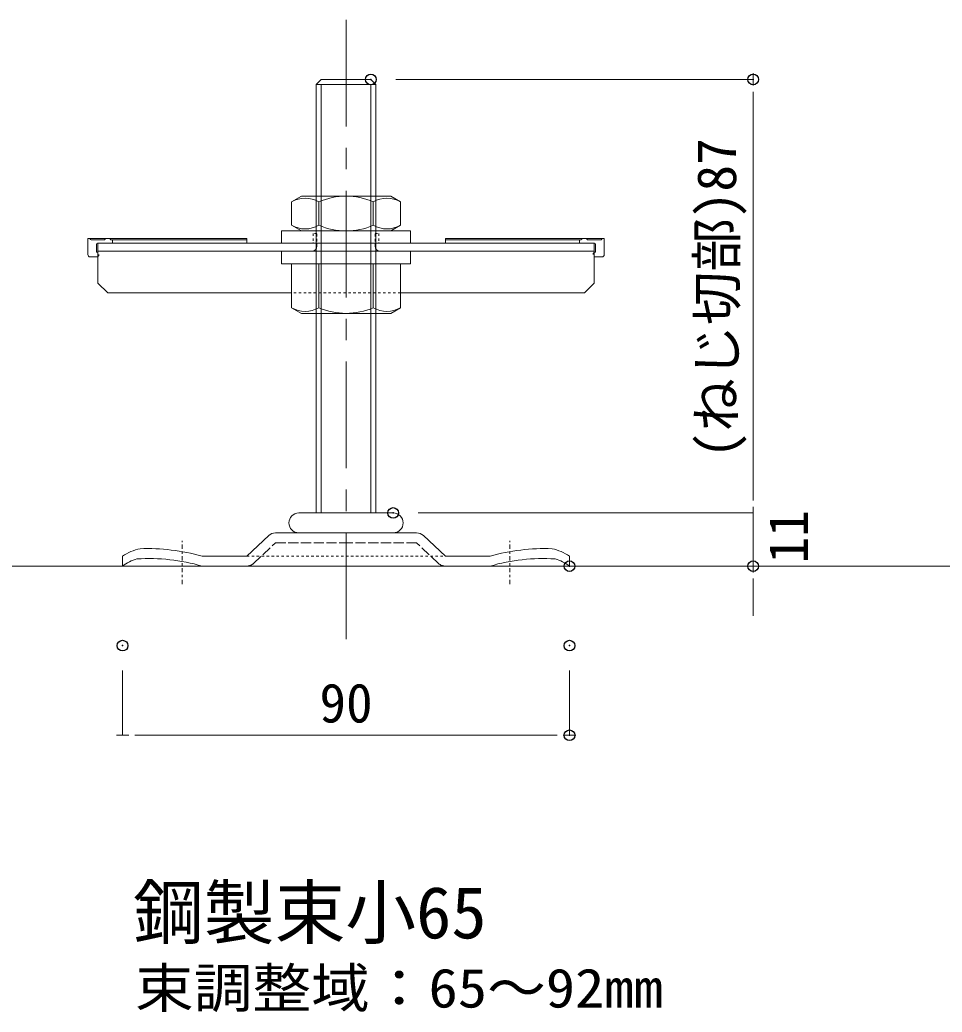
# Model space of a CAD drawing. Units: millimetres, scale not verified. Extents: x -849 to 851, y -136 to 149.
# Drawn here: x 350.22 to 387.37, y 33.02 to 72.98 of the extents above; entities that cross this region are included whole.
import ezdxf
from ezdxf.enums import TextEntityAlignment as Align

# ---------------------------------------------------------------- set-up
doc = ezdxf.new("R2010")
doc.units = ezdxf.units.MM
doc.header["$LTSCALE"] = 0.86
doc.header["$PDMODE"] = 32
doc.header["$PDSIZE"] = 0.43
for name, pattern in [('CHAIN1', [8, 5, -1, 1, -1]), ('DASHED1', [1.8, 1.2, -0.6]), ('LONG_DASHED2', [13, 12, -1])]:
    doc.linetypes.add(name, pattern=pattern)
for name, color, linetype, lineweight in [('0-0_一般', 4, 'Continuous', 9), ('0-1_A10_通り芯寸法', 1, 'Continuous', 9), ('0-2_0', 2, 'Continuous', 9), ('0-4_外形線2', 2, 'CHAIN1', 9)]:
    doc.layers.add(name, color=color, linetype=linetype, lineweight=lineweight)
doc.layers.add('0-3_DEFPOINTS', color=7, linetype='Continuous')
doc.layers.add('0-6_作図', color=7, linetype='Continuous')
doc.styles.add('ＭＳ ゴシック', font='')
doc.styles.get('ＭＳ ゴシック').set_extended_font_data('MS Gothic')

# ---------------------------------------------------------------- blocks, each defined once
blk = doc.blocks.new('_DOT')
at = {"layer": '0-2_0', "color": 7}
for p, q in [((-2.5, 0), (-5, 0)), ((-1.25, 0), (1.25, 0))]:
    blk.add_line(p, q, dxfattribs=at)
blk = doc.blocks.new('グループ-174-1')
at = {"layer": '0-0_一般', "color": 2, "linetype": 'CHAIN1'}
for p, q in [((17141.37, -45250.72), (17141.37, -45207.22)), ((17471.37, -45250.72), (17471.37, -45207.22))]:
    blk.add_line(p, q, dxfattribs=at)
at = {"layer": '0-2_0'}
for p, q in [((17258.87, -45179.22), (17306.37, -45179.22)), ((17353.87, -45179.22), (17306.37, -45179.22)), ((17206.37, -45222.72), (17228.48, -45201.93)), ((17235.33, -45199.22), (17306.37, -45199.22)), ((17258.87, -45199.22), (17306.37, -45199.22)), ((17353.87, -45199.22), (17306.37, -45199.22)), ((17377.41, -45199.22), (17306.37, -45199.22)), ((17406.37, -45222.72), (17384.25, -45201.93)), ((17081.37, -45232.72), (17081.37, -45222.72)), ((17161.37, -45222.72), (17206.37, -45222.72)), ((17451.37, -45222.72), (17406.37, -45222.72)), ((17531.37, -45232.72), (17531.37, -45222.72)), ((17081.37, -45232.72), (17161.37, -45232.72)), ((17161.37, -45232.72), (17306.37, -45232.72)), ((17451.37, -45232.72), (17306.37, -45232.72)), ((17531.37, -45232.72), (17451.37, -45232.72))]:
    blk.add_line(p, q, dxfattribs=at)
at = {"layer": '0-2_0', "linetype": 'LONG_DASHED2'}
for p, q in [((17213.22, -45230.01), (17235.33, -45209.22)), ((17235.33, -45209.22), (17306.37, -45209.22)), ((17377.41, -45209.22), (17306.37, -45209.22)), ((17399.52, -45230.01), (17377.41, -45209.22))]:
    blk.add_line(p, q, dxfattribs=at)
at = {"layer": '0-2_0', "linetype": 'DASHED1'}
blk.add_line((17206.37, -45222.72), (17406.37, -45222.72), dxfattribs=at)
at = {"layer": '0-2_0'}
for centre, radius, start, end in [((17258.87, -45189.22), 10, 90, 180), ((17353.87, -45189.22), 10, 0, 90), ((17258.87, -45189.22), 10, 180, 270), ((17353.87, -45189.22), 10, 270, 0), ((17235.33, -45209.22), 10, 90, 133.22853), ((17377.41, -45209.22), 10, 46.77147, 90), ((17109.42, -45264.11), 50, 102.09637, 124.12695), ((17106.59, -45415.07), 200, 74.1055, 92.19297), ((17506.14, -45415.07), 200, 87.80703, 105.8945), ((17503.32, -45264.11), 50, 55.87305, 77.90363), ((17106.16, -45264.11), 40, 104.94806, 128.30284), ((17108.01, -45415.07), 190, 73.68982, 93.67123), ((17504.73, -45415.07), 190, 86.32877, 106.31018), ((17506.57, -45264.11), 40, 51.69716, 75.05194)]:
    blk.add_arc(centre, radius, start, end, dxfattribs=at)
at = {"layer": '0-2_0', "linetype": 'LONG_DASHED2'}
for centre, start, end in [((17206.37, -45222.72), 270, 313.22853), ((17406.37, -45222.72), 226.77147, 270)]:
    blk.add_arc(centre, 10, start, end, dxfattribs=at)
blk = doc.blocks.new('グループ-186-1')
at = {"layer": '0-0_一般'}
for p, q in [((17046.37, -44918.97), (17046.37, -44902.72)), ((17047.87, -44902.72), (17046.37, -44902.72)), ((17206.37, -44902.72), (17047.87, -44902.72)), ((17049.62, -44904.22), (17063.12, -44904.22)), ((17064.87, -44902.72), (17067.87, -44902.72)), ((17069.62, -44904.22), (17071.37, -44904.22)), ((17071.37, -44904.22), (17071.37, -44907.72)), ((17206.37, -44904.22), (17071.37, -44904.22)), ((17206.37, -44902.72), (17206.37, -44907.72)), ((17055.13, -44916.47), (17055.13, -44908.72)), ((17206.37, -44907.72), (17056.13, -44907.72)), ((17055.13, -44921.47), (17048.87, -44921.47))]:
    blk.add_line(p, q, dxfattribs=at)
for centre, radius, start, end in [((17048.12, -44903.47), 0.75, 0, 90), ((17049.62, -44903.47), 0.75, 180, 270), ((17063.12, -44903.47), 0.75, 270, 0), ((17064.62, -44903.47), 0.75, 90, 180), ((17068.12, -44903.47), 0.75, 0, 90), ((17069.62, -44903.47), 0.75, 180, 270), ((17056.13, -44908.72), 1, 90, 180), ((17055.13, -44918.97), 2.5, 60.20343, 90), ((17048.87, -44918.97), 2.5, 180, 270), ((17055.13, -44918.97), 2.5, 270, 299.79657)]:
    blk.add_arc(centre, radius, start, end, dxfattribs=at)
at = {"layer": '0-0_一般', "linetype": 'DASHED1'}
blk.add_arc((17055.13, -44918.97), 2.5, 299.79657, 60.20343, dxfattribs=at)
blk = doc.blocks.new('グループ-187-1')
at = {"layer": '0-0_一般'}
for p, q in [((17406.37, -44902.72), (17406.37, -44907.72)), ((17406.37, -44902.72), (17564.87, -44902.72)), ((17406.37, -44904.22), (17541.37, -44904.22)), ((17543.12, -44904.22), (17541.37, -44904.22)), ((17541.37, -44904.22), (17541.37, -44907.72)), ((17547.87, -44902.72), (17544.87, -44902.72)), ((17563.12, -44904.22), (17549.62, -44904.22)), ((17564.87, -44902.72), (17566.37, -44902.72)), ((17566.37, -44918.97), (17566.37, -44902.72)), ((17406.37, -44907.72), (17556.61, -44907.72)), ((17557.61, -44916.47), (17557.61, -44908.72)), ((17557.61, -44921.47), (17563.87, -44921.47))]:
    blk.add_line(p, q, dxfattribs=at)
for centre, radius, start, end in [((17543.12, -44903.47), 0.75, 270, 0), ((17544.62, -44903.47), 0.75, 90, 180), ((17548.12, -44903.47), 0.75, 0, 90), ((17549.62, -44903.47), 0.75, 180, 270), ((17563.12, -44903.47), 0.75, 270, 0), ((17564.62, -44903.47), 0.75, 90, 180), ((17557.61, -44918.97), 2.5, 90, 119.79657), ((17556.61, -44908.72), 1, 0, 90), ((17557.61, -44918.97), 2.5, 240.20343, 270), ((17563.87, -44918.97), 2.5, 270, 0)]:
    blk.add_arc(centre, radius, start, end, dxfattribs=at)
at = {"layer": '0-0_一般', "linetype": 'DASHED1'}
blk.add_arc((17557.61, -44918.97), 2.5, 119.79657, 240.20343, dxfattribs=at)
blk = doc.blocks.new('グループ-188-1')
at = {"layer": '0-0_一般', "linetype": 'DASHED1'}
for p, q in [((17273.37, -44897.72), (17273.37, -44906.97)), ((17277.12, -44897.72), (17273.37, -44897.72)), ((17335.62, -44897.72), (17339.37, -44897.72)), ((17339.37, -44897.72), (17339.37, -44906.97))]:
    blk.add_line(p, q, dxfattribs=at)
at = {"layer": '0-0_一般'}
for p, q in [((17056.37, -44907.72), (17056.37, -44947.72)), ((17056.37, -44907.72), (17306.37, -44907.72)), ((17056.37, -44915.72), (17272.12, -44915.72)), ((17068.37, -44915.72), (17070.11, -44915.72)), ((17272.62, -44907.72), (17241.37, -44907.72)), ((17556.37, -44907.72), (17306.37, -44907.72)), ((17340.12, -44907.72), (17371.37, -44907.72)), ((17556.37, -44915.72), (17340.62, -44915.72)), ((17544.37, -44915.72), (17542.63, -44915.72)), ((17556.37, -44907.72), (17556.37, -44947.72)), ((17056.37, -44947.72), (17066.37, -44957.72)), ((17556.37, -44947.72), (17546.37, -44957.72)), ((17066.37, -44957.72), (17251.52, -44957.72)), ((17546.37, -44957.72), (17361.22, -44957.72))]:
    blk.add_line(p, q, dxfattribs=at)
at = {"layer": '0-0_一般', "color": 7, "linetype": 'DASHED1'}
blk.add_line((17361.22, -44957.72), (17251.52, -44957.72), dxfattribs=at)
at = {"layer": '0-0_一般', "linetype": 'DASHED1'}
for points in [[(17277.12, -44910.72), (17277.12, -44897.72), (17273.37, -44897.72)], [(17335.62, -44910.72), (17335.62, -44897.72), (17339.37, -44897.72)]]:
    blk.add_lwpolyline(points, dxfattribs=at)
at = {"layer": '0-0_一般'}
for centre, radius, start, end in [((17272.62, -44906.97), 0.75, 270, 0), ((17340.12, -44906.97), 0.75, 180, 270), ((17272.12, -44910.72), 5, 270, 0), ((17340.62, -44910.72), 5, 180, 270)]:
    blk.add_arc(centre, radius, start, end, dxfattribs=at)
at = {"layer": '0-2_0', "color": 4}
for p, q in [((17278.94, -44889.53), (17278.94, -44865.91)), ((17333.79, -44889.53), (17333.79, -44865.91)), ((17241.37, -44895.22), (17241.37, -44907.72)), ((17306.37, -44895.22), (17241.37, -44895.22)), ((17306.37, -44895.22), (17371.37, -44895.22)), ((17371.37, -44895.22), (17371.37, -44907.72)), ((17306.37, -44928.22), (17251.52, -44928.22)), ((17278.94, -44928.22), (17278.94, -44972.53)), ((17306.37, -44928.22), (17361.22, -44928.22)), ((17333.79, -44928.22), (17333.79, -44972.53))]:
    blk.add_line(p, q, dxfattribs=at)
for points in [[(17251.52, -44865.91), (17261.37, -44860.22), (17306.37, -44860.22), (17351.37, -44860.22), (17361.22, -44865.91), (17361.22, -44889.53), (17351.37, -44895.22), (17306.37, -44895.22), (17261.37, -44895.22), (17251.52, -44889.53)], [(17371.37, -44895.22), (17241.37, -44895.22), (17241.37, -44907.72), (17371.37, -44907.72)], [(17371.37, -44915.72), (17241.37, -44915.72), (17241.37, -44928.22), (17371.37, -44928.22)], [(17251.52, -44972.53), (17261.37, -44978.22), (17306.37, -44978.22), (17351.37, -44978.22), (17361.22, -44972.53), (17361.22, -44928.22), (17251.52, -44928.22)]]:
    blk.add_lwpolyline(points, close=True, dxfattribs=at)
for centre, radius, start, end in [((17265.23, -44889.66), 27.42, 60.00001, 119.99999), ((17306.37, -44929.2), 68.98, 90, 113.42654), ((17306.37, -44929.2), 68.98, 66.57346, 90), ((17347.5, -44889.66), 27.42, 60.00001, 119.99999), ((17265.23, -44865.78), 27.42, 240.00001, 299.99999), ((17306.37, -44826.24), 68.98, 246.57346, 270), ((17306.37, -44826.24), 68.98, 270, 293.42654), ((17347.5, -44865.78), 27.42, 240.00001, 299.99999), ((17265.23, -44948.78), 27.42, 240.00001, 299.99999), ((17306.37, -44909.24), 68.98, 246.57346, 270), ((17306.37, -44909.24), 68.98, 270, 293.42654), ((17347.5, -44948.78), 27.42, 240.00001, 299.99999)]:
    blk.add_arc(centre, radius, start, end, dxfattribs=at)
at = {"layer": '0-0_一般'}
for name in ['グループ-186-1', 'グループ-187-1']:
    blk.add_blockref(name, (0, 0), dxfattribs=at)

msp = doc.modelspace()

# ---------------------------------------------------------------- linework, layer by layer
at = {"layer": '0-0_一般', "color": 2, "linetype": 'CHAIN1'}
msp.add_line((363.3603, 72.9839), (363.3603, 47.9839), dxfattribs=at)
at = {"layer": '0-0_一般', "color": 2}
for p, q in [((362.1603, 70.3839), (362.3603, 70.5839)), ((362.1603, 70.3839), (362.1603, 53.1239)), ((362.3603, 70.5839), (364.3603, 70.5839)), ((362.3603, 70.3839), (362.3603, 53.1239)), ((364.3603, 70.5839), (364.5603, 70.3839)), ((364.3603, 70.3839), (364.3603, 53.1239))]:
    msp.add_line(p, q, dxfattribs=at)
msp.add_lwpolyline([(362.1603, 70.3839), (364.5603, 70.3839), (364.5603, 53.1239)], dxfattribs=at)
at = {"layer": '0-1_A10_通り芯寸法'}
for p, q in [((365.3603, 70.5839), (379.7599, 70.5839)), ((379.7599, 54.1238), (379.7599, 69.5839)), ((379.7599, 54.1238), (379.7599, 55.1238)), ((366.2603, 53.1239), (379.7599, 53.1239)), ((366.2603, 53.1239), (379.7599, 53.1239)), ((379.7599, 53.1239), (379.7599, 50.9839)), ((373.3603, 50.9839), (379.7599, 50.9839)), ((379.7599, 49.9839), (379.7599, 48.984)), ((354.3603, 46.7814), (354.3603, 44.1714)), ((372.3603, 46.7814), (372.3603, 44.1714)), ((355.3602, 44.1714), (371.3603, 44.1714))]:
    msp.add_line(p, q, dxfattribs=at)
at = {"layer": '0-3_DEFPOINTS'}
for p in [(364.3603, 70.5839), (379.7599, 70.5839), (365.2603, 53.1239), (365.2603, 53.1239), (372.3603, 50.9839), (379.7599, 50.9839), (354.3603, 47.7814), (372.3603, 47.7814), (372.3603, 44.1714)]:
    msp.add_point(p, dxfattribs=at)
at = {"layer": '0-4_外形線2', "linetype": 'Continuous'}
msp.add_line((622.9881, 50.9839), (230.9881, 50.9839), dxfattribs=at)

# ---------------------------------------------------------------- block references
at = {"layer": '0-1_A10_通り芯寸法', "xscale": 0.1999878, "yscale": 0.1999878}
for p, rotation in [((379.7599, 70.5839), 90), ((379.7599, 53.1239), 270), ((379.7599, 53.1239), 270), ((379.7599, 50.9839), 90), ((354.3603, 44.1714), 180)]:
    msp.add_blockref('_DOT', p, dxfattribs=dict(at, rotation=rotation))
msp.add_blockref('_DOT', (372.3603, 44.1714), dxfattribs=at)
at = {"layer": '0-4_外形線2', "xscale": 0.04, "yscale": 0.04}
msp.add_blockref('グループ-174-1', (-328.8944, 1860.2927), dxfattribs=at)
at = {"layer": '0-6_作図', "xscale": 0.04, "yscale": 0.04}
msp.add_blockref('グループ-188-1', (-328.8944, 1860.2927), dxfattribs=at)

# ---------------------------------------------------------------- texts
at = {"layer": '0-0_一般', "color": 2, "style": 'ＭＳ ゴシック'}
msp.add_text('鋼製束小65', height=2.089, dxfattribs=at).set_placement((354.7842, 35.3652), align=Align.BOTTOM_LEFT)
at = {"layer": '0-0_一般', "color": 2, "style": 'ＭＳ ゴシック', "width": 1.1}
msp.add_text('束調整域：65～92mm', height=1.576, dxfattribs=at).set_placement((354.8596, 32.7339), align=Align.BOTTOM_LEFT)
at = {"layer": '0-1_A10_通り芯寸法', "style": 'ＭＳ ゴシック'}
for s, p in [('(ねじ切部)87', (379.5449, 55.3263)), ('11', (382.4341, 51.0982))]:
    msp.add_text(s, height=1.576, rotation=90, dxfattribs=at).set_placement(p, align=Align.BOTTOM_LEFT)
msp.add_text('90', height=1.576, dxfattribs=at).set_placement((362.2891, 44.2139), align=Align.BOTTOM_LEFT)

doc.saveas('drawing.dxf')
